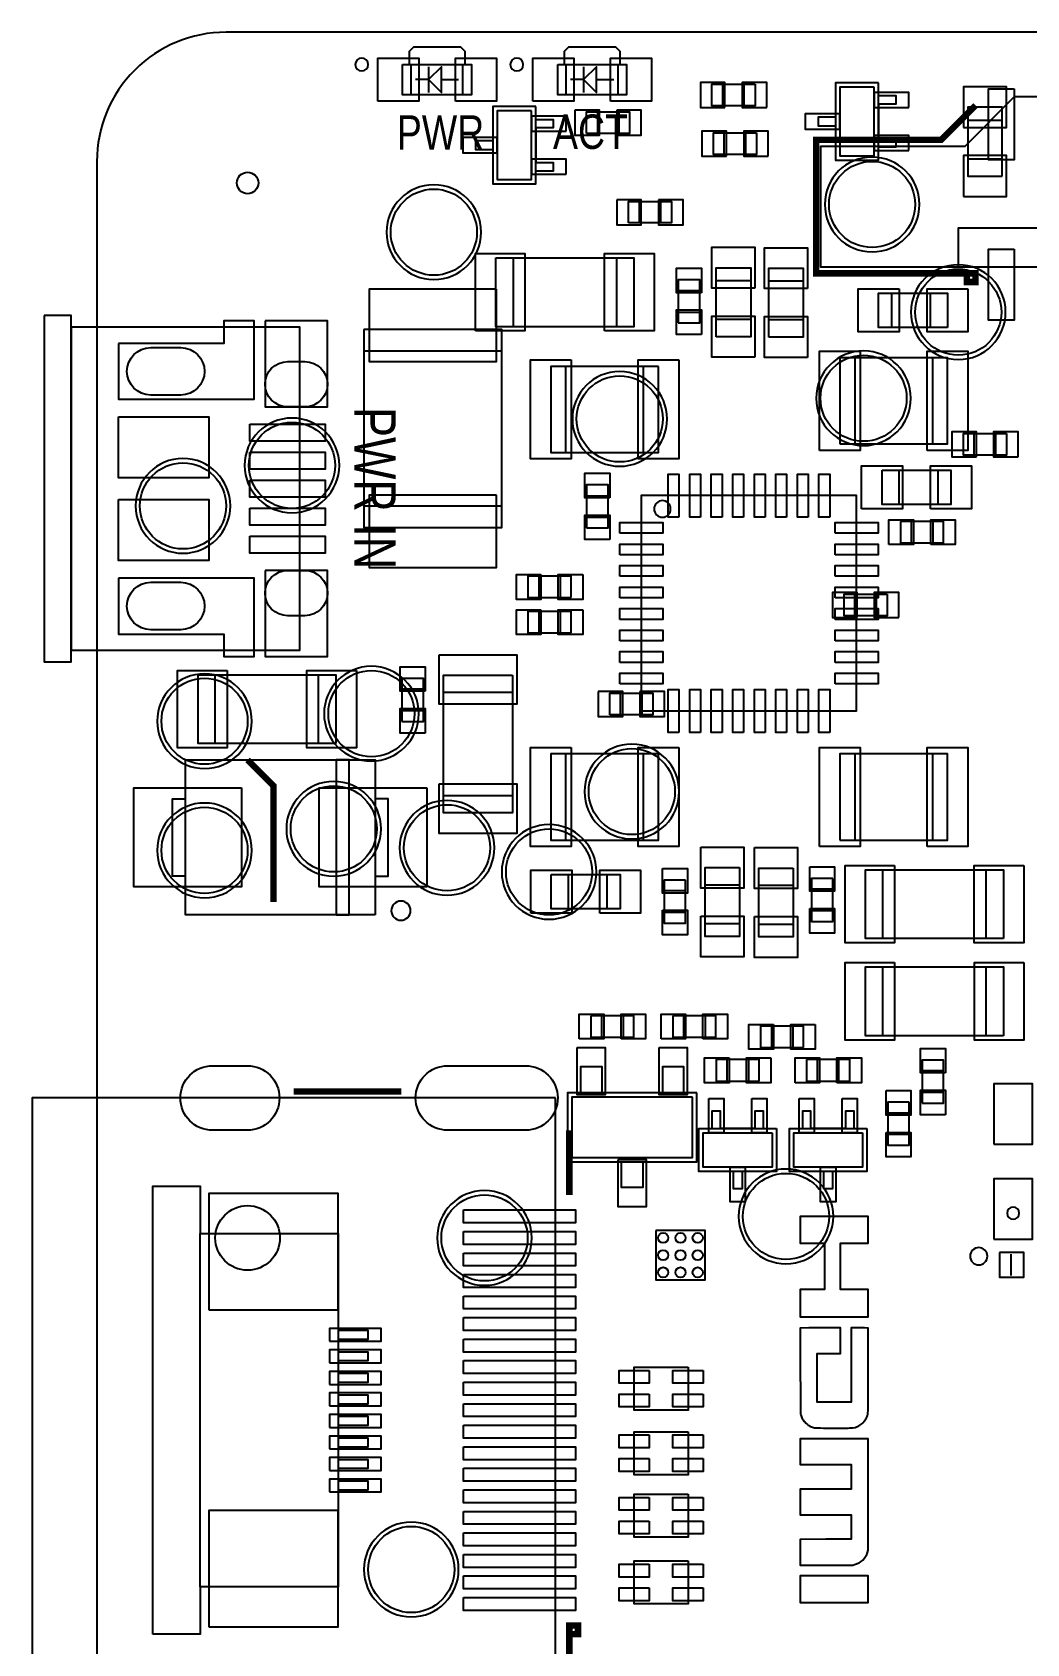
# Model space of a CAD drawing. Extents: x 2 to 217, y -24 to 87.
# Drawn here: x 81.74 to 104.83, y 47.58 to 85 of the extents above; entities that cross this region are included whole.
import ezdxf
from ezdxf.enums import TextEntityAlignment as Align

# ---------------------------------------------------------------- set-up
doc = ezdxf.new("R2010")
doc.units = 0
for name, color, linetype in [('BOARD_OUTLINE', 85, 'CONTINUOUS'), ('PARTS_BOTTOM', 12, 'CONTINUOUS'), ('PARTS_TOP', 30, 'CONTINUOUS'), ('PINS_BOTTOM', 5, 'CONTINUOUS'), ('PINS_TOP', 1, 'CONTINUOUS'), ('SILK_BOTTOM', 85, 'CONTINUOUS'), ('SILK_TOP', 2, 'CONTINUOUS')]:
    doc.layers.add(name, color=color, linetype=linetype)

msp = doc.modelspace()

# ---------------------------------------------------------------- linework, layer by layer
at = {"layer": 'BOARD_OUTLINE'}
msp.add_lwpolyline([(83.242642, 82), (83.242642, 3, 0.414214), (86.242642, 0), (136.242642, 0, 0.414214), (139.242642, 3), (139.242642, 82, 0.414214), (136.242642, 85), (86.242642, 85, 0.414214)], format="xyb", close=True, dxfattribs=at)
at = {"layer": 'PARTS_BOTTOM'}
for points in [[(98.524642, 83.793), (98.524642, 83.293), (97.524642, 83.293), (97.524642, 83.793), (98.524642, 83.793)], [(97.774642, 83.293), (97.774642, 83.793)], [(98.274642, 83.293), (98.274642, 83.793)], [(101.391642, 83.827), (100.391642, 83.827), (100.391642, 82.027), (101.391642, 82.027), (101.391642, 83.827)], [(101.291642, 83.727), (100.491642, 83.727), (100.491642, 82.127), (101.291642, 82.127), (101.291642, 83.727)], [(101.391642, 83.527), (101.791642, 83.527), (101.791642, 83.327), (101.391642, 83.327), (101.391642, 82.527), (101.791642, 82.527), (101.791642, 82.327), (101.391642, 82.327)], [(93.437642, 83.277), (92.437642, 83.277), (92.437642, 81.477), (93.437642, 81.477), (93.437642, 83.277)], [(93.337642, 83.177), (92.537642, 83.177), (92.537642, 81.577), (93.337642, 81.577), (93.337642, 83.177)], [(94.612642, 82.65), (94.612642, 83.15), (95.612642, 83.15), (95.612642, 82.65), (94.612642, 82.65)], [(94.862642, 83.15), (94.862642, 82.65)], [(95.362642, 83.15), (95.362642, 82.65)], [(104.262642, 81.66), (104.262642, 83.26), (103.462642, 83.26), (103.462642, 81.66), (104.262642, 81.66)], [(93.437642, 82.977), (93.837642, 82.977), (93.837642, 82.777), (93.437642, 82.777), (93.437642, 81.977), (93.837642, 81.977), (93.837642, 81.777), (93.437642, 81.777)], [(100.391642, 83.027), (99.991642, 83.027), (99.991642, 82.827), (100.391642, 82.827)], [(103.462642, 82.96), (104.262642, 82.96)], [(92.437642, 82.477), (92.037642, 82.477), (92.037642, 82.277), (92.437642, 82.277)], [(98.560642, 82.664), (98.560642, 82.164), (97.560642, 82.164), (97.560642, 82.664), (98.560642, 82.664)], [(97.810642, 82.164), (97.810642, 82.664)], [(98.310642, 82.164), (98.310642, 82.664)], [(103.462642, 82.06), (104.262642, 82.06)], [(95.582642, 80.57), (95.582642, 81.07), (96.582642, 81.07), (96.582642, 80.57), (95.582642, 80.57)], [(95.832642, 81.07), (95.832642, 80.57)], [(96.332642, 81.07), (96.332642, 80.57)], [(89.442642, 78.1), (89.442642, 73.5), (92.642642, 73.5), (92.642642, 78.1), (89.442642, 78.1)], [(89.442642, 77.6), (92.642642, 77.6)], [(104.362642, 75.68), (104.362642, 75.18), (103.362642, 75.18), (103.362642, 75.68), (104.362642, 75.68)], [(103.612642, 75.18), (103.612642, 75.68)], [(104.112642, 75.18), (104.112642, 75.68)], [(89.442642, 74), (92.642642, 74)], [(101.592642, 71.95), (101.592642, 71.45), (100.592642, 71.45), (100.592642, 71.95), (101.592642, 71.95)], [(100.842642, 71.45), (100.842642, 71.95)], [(101.342642, 71.45), (101.342642, 71.95)], [(95.152642, 69.15), (95.152642, 69.65), (96.152642, 69.65), (96.152642, 69.15), (95.152642, 69.15)], [(95.402642, 69.15), (95.402642, 69.65)], [(95.902642, 69.15), (95.902642, 69.65)], [(84.542642, 47.8), (84.542642, 58.2), (85.642642, 58.2), (85.642642, 57.1), (88.842642, 57.1), (88.842642, 48.9), (85.642642, 48.9), (85.642642, 47.8), (84.542642, 47.8)], [(85.642642, 48.9), (85.642642, 57.1)], [(104.467642, 56.125), (104.467642, 56.625)], [(88.842642, 54.65), (89.542642, 54.65), (89.542642, 54.85), (88.842642, 54.85)], [(88.842642, 54.15), (89.542642, 54.15), (89.542642, 54.35), (88.842642, 54.35)], [(88.842642, 53.65), (89.542642, 53.65), (89.542642, 53.85), (88.842642, 53.85)], [(88.842642, 53.15), (89.542642, 53.15), (89.542642, 53.35), (88.842642, 53.35)], [(88.842642, 52.65), (89.542642, 52.65), (89.542642, 52.85), (88.842642, 52.85)], [(88.842642, 52.15), (89.542642, 52.15), (89.542642, 52.35), (88.842642, 52.35)], [(88.842642, 51.65), (89.542642, 51.65), (89.542642, 51.85), (88.842642, 51.85)], [(88.842642, 51.15), (89.542642, 51.15), (89.542642, 51.35), (88.842642, 51.35)]]:
    msp.add_lwpolyline(points, dxfattribs=at)
for points in [[(101.242642, 79.9, 1), (101.242642, 82.1, 1), (101.242642, 79.9)], [(91.066642, 79.257, 1), (91.066642, 81.457, 1), (91.066642, 79.257)], [(103.242642, 77.4, 1), (103.242642, 79.6, 1), (103.242642, 77.4)], [(101.042642, 75.4, 1), (101.042642, 77.6, 1), (101.042642, 75.4)], [(95.382642, 74.92, 1), (95.382642, 77.12, 1), (95.382642, 74.92)], [(87.772642, 73.84, 1), (87.772642, 76.04, 1), (87.772642, 73.84)], [(85.242642, 72.9, 1), (85.242642, 75.1, 1), (85.242642, 72.9)], [(85.742642, 67.9, 1), (85.742642, 70.1, 1), (85.742642, 67.9)], [(89.617642, 68.075, 1), (89.617642, 70.275, 1), (89.617642, 68.075)], [(95.663642, 66.266, 1), (95.663642, 68.466, 1), (95.663642, 66.266)], [(88.742642, 65.4, 1), (88.742642, 67.6, 1), (88.742642, 65.4)], [(85.742642, 64.9, 1), (85.742642, 67.1, 1), (85.742642, 64.9)], [(91.372642, 64.96, 1), (91.372642, 67.16, 1), (91.372642, 64.96)], [(93.742642, 64.4, 1), (93.742642, 66.6, 1), (93.742642, 64.4)], [(99.242642, 56.4, 1), (99.242642, 58.6, 1), (99.242642, 56.4)], [(92.242642, 55.9, 1), (92.242642, 58.1, 1), (92.242642, 55.9)], [(90.542642, 48.2, 1), (90.542642, 50.4, 1), (90.542642, 48.2)]]:
    msp.add_lwpolyline(points, format="xyb", dxfattribs=at)
msp.add_lwpolyline([(104.517642, 57.4336, 1), (104.517642, 57.7164, 1)], format="xyb", close=True, dxfattribs=at)
at = {"layer": 'PARTS_TOP'}
for points in [[(91.792642, 84.25), (91.792642, 84.55), (91.692642, 84.65), (90.592642, 84.65), (90.492642, 84.55), (90.492642, 84.25)], [(95.392642, 84.25), (95.392642, 84.55), (95.292642, 84.65), (94.192642, 84.65), (94.092642, 84.55), (94.092642, 84.25)], [(90.342642, 84.25), (91.942642, 84.25), (91.942642, 83.55), (90.342642, 83.55), (90.342642, 84.25)], [(90.542642, 83.55), (90.542642, 84.25)], [(91.742642, 83.55), (91.742642, 84.25)], [(93.942642, 84.25), (95.542642, 84.25), (95.542642, 83.55), (93.942642, 83.55), (93.942642, 84.25)], [(94.142642, 83.55), (94.142642, 84.25)], [(95.342642, 83.55), (95.342642, 84.25)], [(90.942642, 83.9), (91.242642, 83.6), (91.242642, 84.2), (90.942642, 83.9), (90.642642, 83.9)], [(90.942642, 84.2), (90.942642, 83.6)], [(91.242642, 83.9), (91.642642, 83.9)], [(94.542642, 83.9), (94.842642, 83.6), (94.842642, 84.2), (94.542642, 83.9), (94.242642, 83.9)], [(94.542642, 84.2), (94.542642, 83.6)], [(94.842642, 83.9), (95.242642, 83.9)], [(122.442642, 79.55), (122.442642, 82.4), (119.042642, 82.4), (117.942642, 83.5), (104.542642, 83.5), (103.392642, 82.35), (100.042642, 82.35), (100.042642, 79.55), (122.442642, 79.55)], [(119.242642, 79.55), (119.242642, 80.45), (103.242642, 80.45), (103.242642, 79.55)], [(92.506642, 79.762), (95.706642, 79.762), (95.706642, 78.162), (92.506642, 78.162), (92.506642, 79.762)], [(92.906642, 79.762), (92.906642, 78.162)], [(95.306642, 79.762), (95.306642, 78.162)], [(97.622642, 77.93), (97.622642, 79.53), (98.422642, 79.53), (98.422642, 77.93), (97.622642, 77.93)], [(98.842642, 77.92), (98.842642, 79.52), (99.642642, 79.52), (99.642642, 77.92), (98.842642, 77.92)], [(96.742642, 78.25), (97.242642, 78.25), (97.242642, 79.25), (96.742642, 79.25), (96.742642, 78.25)], [(96.742642, 79), (97.242642, 79)], [(98.422642, 79.23), (97.622642, 79.23)], [(99.642642, 79.22), (98.842642, 79.22)], [(102.992642, 78.14), (101.392642, 78.14), (101.392642, 78.94), (102.992642, 78.94), (102.992642, 78.14)], [(101.692642, 78.94), (101.692642, 78.14)], [(102.592642, 78.94), (102.592642, 78.14)], [(82.022642, 78.42), (82.022642, 70.38), (82.642642, 70.38), (82.642642, 78.42), (82.022642, 78.42)], [(96.742642, 78.5), (97.242642, 78.5)], [(98.422642, 78.33), (97.622642, 78.33)], [(99.642642, 78.32), (98.842642, 78.32)], [(82.642642, 78.15), (82.642642, 70.65), (87.952642, 70.65), (87.952642, 78.15), (82.642642, 78.15)], [(96.282642, 77.24), (93.782642, 77.24), (93.782642, 75.24), (96.282642, 75.24), (96.282642, 77.24)], [(94.132642, 75.24), (94.132642, 77.24)], [(95.932642, 75.24), (95.932642, 77.24)], [(100.492642, 75.44), (102.992642, 75.44), (102.992642, 77.44), (100.492642, 77.44), (100.492642, 75.44)], [(100.842642, 77.44), (100.842642, 75.44)], [(102.642642, 77.44), (102.642642, 75.44)], [(94.611642, 73.487), (95.111642, 73.487), (95.111642, 74.487), (94.611642, 74.487), (94.611642, 73.487)], [(101.472642, 74.83), (103.072642, 74.83), (103.072642, 74.03), (101.472642, 74.03), (101.472642, 74.83)], [(101.872642, 74.03), (101.872642, 74.83)], [(102.772642, 74.03), (102.772642, 74.83)], [(94.611642, 74.237), (95.111642, 74.237)], [(95.882642, 69.24), (100.882642, 69.24), (100.882642, 74.24), (95.882642, 74.24), (95.882642, 69.24)], [(94.611642, 73.737), (95.111642, 73.737)], [(101.902642, 73.64), (101.902642, 73.14), (102.902642, 73.14), (102.902642, 73.64), (101.902642, 73.64)], [(102.152642, 73.64), (102.152642, 73.14)], [(102.652642, 73.64), (102.652642, 73.14)], [(94.252642, 71.87), (94.252642, 72.37), (93.252642, 72.37), (93.252642, 71.87), (94.252642, 71.87)], [(93.502642, 72.37), (93.502642, 71.87)], [(94.002642, 72.37), (94.002642, 71.87)], [(94.252642, 71.05), (94.252642, 71.55), (93.252642, 71.55), (93.252642, 71.05), (94.252642, 71.05)], [(93.502642, 71.55), (93.502642, 71.05)], [(94.002642, 71.55), (94.002642, 71.05)], [(88.792642, 68.48), (85.592642, 68.48), (85.592642, 70.08), (88.792642, 70.08), (88.792642, 68.48)], [(85.992642, 68.48), (85.992642, 70.08)], [(88.392642, 68.48), (88.392642, 70.08)], [(90.323642, 68.994), (90.823642, 68.994), (90.823642, 69.994), (90.323642, 69.994), (90.323642, 68.994)], [(92.892942, 70.0702), (92.893042, 66.8701), (91.293042, 66.8701), (91.293042, 70.0702), (92.892942, 70.0702)], [(90.823642, 69.744), (90.323642, 69.744)], [(92.893042, 69.6701), (91.293042, 69.6702)], [(90.823642, 69.244), (90.323642, 69.244)], [(96.282642, 68.24), (93.782642, 68.24), (93.782642, 66.24), (96.282642, 66.24), (96.282642, 68.24)], [(94.132642, 66.24), (94.132642, 68.24)], [(95.932642, 66.24), (95.932642, 68.24)], [(100.492642, 66.24), (102.992642, 66.24), (102.992642, 68.24), (100.492642, 68.24), (100.492642, 66.24)], [(100.842642, 68.24), (100.842642, 66.24)], [(102.642642, 68.24), (102.642642, 66.24)], [(89.702642, 64.5), (85.302642, 64.5), (85.302642, 68.1), (89.702642, 68.1), (89.702642, 64.5)], [(85.302642, 65.4), (85.002642, 65.4), (85.002642, 67.2), (85.302642, 67.2)], [(89.702642, 65.4), (90.002642, 65.4), (90.002642, 67.2), (89.702642, 67.2)], [(92.893042, 67.2702), (91.293042, 67.2702)], [(98.162642, 65.6), (98.162642, 64), (97.362642, 64), (97.362642, 65.6), (98.162642, 65.6)], [(99.412642, 65.59), (99.412642, 63.99), (98.612642, 63.99), (98.612642, 65.59), (99.412642, 65.59)], [(104.289642, 63.95), (101.089642, 63.95), (101.089642, 65.55), (104.289642, 65.55), (104.289642, 63.95)], [(101.489642, 63.95), (101.489642, 65.55)], [(103.889642, 63.95), (103.889642, 65.55)], [(93.792642, 65.44), (95.392642, 65.44), (95.392642, 64.64), (93.792642, 64.64), (93.792642, 65.44)], [(94.192642, 64.64), (94.192642, 65.44)], [(95.092642, 64.64), (95.092642, 65.44)], [(96.912642, 65.31), (96.412642, 65.31), (96.412642, 64.31), (96.912642, 64.31), (96.912642, 65.31)], [(97.362642, 65.2), (98.162642, 65.2)], [(98.612642, 65.19), (99.412642, 65.19)], [(100.332642, 65.35), (99.832642, 65.35), (99.832642, 64.35), (100.332642, 64.35), (100.332642, 65.35)], [(96.912642, 65.06), (96.412642, 65.06)], [(100.332642, 65.1), (99.832642, 65.1)], [(96.912642, 64.56), (96.412642, 64.56)], [(100.332642, 64.6), (99.832642, 64.6)], [(97.362642, 64.3), (98.162642, 64.3)], [(98.612642, 64.29), (99.412642, 64.29)], [(104.290642, 61.696), (101.090642, 61.696), (101.090642, 63.296), (104.290642, 63.296), (104.290642, 61.696)], [(101.490642, 61.696), (101.490642, 63.296)], [(103.890642, 61.696), (103.890642, 63.296)], [(94.712642, 62.16), (94.712642, 61.66), (95.712642, 61.66), (95.712642, 62.16), (94.712642, 62.16)], [(94.962642, 62.16), (94.962642, 61.66)], [(95.462642, 62.16), (95.462642, 61.66)], [(96.612642, 62.16), (96.612642, 61.66), (97.612642, 61.66), (97.612642, 62.16), (96.612642, 62.16)], [(96.862642, 62.16), (96.862642, 61.66)], [(97.362642, 62.16), (97.362642, 61.66)], [(99.652642, 61.42), (99.652642, 61.92), (98.652642, 61.92), (98.652642, 61.42), (99.652642, 61.42)], [(98.902642, 61.92), (98.902642, 61.42)], [(99.402642, 61.92), (99.402642, 61.42)], [(98.622642, 60.64), (98.622642, 61.14), (97.622642, 61.14), (97.622642, 60.64), (98.622642, 60.64)], [(97.872642, 61.14), (97.872642, 60.64)], [(98.372642, 61.14), (98.372642, 60.64)], [(99.722642, 61.14), (99.722642, 60.64), (100.722642, 60.64), (100.722642, 61.14), (99.722642, 61.14)], [(99.972642, 60.64), (99.972642, 61.14)], [(100.472642, 60.64), (100.472642, 61.14)], [(102.402642, 60.131), (102.902642, 60.131), (102.902642, 61.131), (102.402642, 61.131), (102.402642, 60.131)], [(94.972642, 60.37), (94.972642, 60.97), (94.472642, 60.97), (94.472642, 60.37)], [(96.872642, 60.37), (96.872642, 60.97), (96.372642, 60.97), (96.372642, 60.37)], [(102.902642, 60.881), (102.402642, 60.881)], [(97.172642, 60.37), (94.172642, 60.37), (94.172642, 58.77), (97.172642, 58.77), (97.172642, 60.37)], [(97.072642, 60.27), (94.272642, 60.27), (94.272642, 58.87), (97.072642, 58.87), (97.072642, 60.27)], [(102.902642, 60.381), (102.402642, 60.381)], [(93.892642, 60.25), (81.742642, 60.25), (81.742642, 45.75), (93.892642, 45.75), (93.892642, 60.25)], [(98.722642, 59.54), (98.722642, 59.94), (98.522642, 59.94), (98.522642, 59.54), (97.722642, 59.54), (97.722642, 59.94), (97.522642, 59.94), (97.522642, 59.54)], [(100.822642, 59.54), (100.822642, 59.94), (100.622642, 59.94), (100.622642, 59.54), (99.822642, 59.54), (99.822642, 59.94), (99.622642, 59.94), (99.622642, 59.54)], [(102.104642, 60.151), (101.604642, 60.151), (101.604642, 59.151), (102.104642, 59.151), (102.104642, 60.151)], [(102.104642, 59.901), (101.604642, 59.901)], [(99.022642, 59.54), (99.022642, 58.54), (97.222642, 58.54), (97.222642, 59.54), (99.022642, 59.54)], [(101.122642, 59.54), (101.122642, 58.54), (99.322642, 58.54), (99.322642, 59.54), (101.122642, 59.54)], [(98.922642, 59.44), (98.922642, 58.64), (97.322642, 58.64), (97.322642, 59.44), (98.922642, 59.44)], [(101.022642, 59.44), (101.022642, 58.64), (99.422642, 58.64), (99.422642, 59.44), (101.022642, 59.44)], [(102.104642, 59.401), (101.604642, 59.401)], [(95.922642, 58.77), (95.922642, 58.17), (95.422642, 58.17), (95.422642, 58.77)], [(98.222642, 58.54), (98.222642, 58.14), (98.022642, 58.14), (98.022642, 58.54)], [(100.322642, 58.54), (100.322642, 58.14), (100.122642, 58.14), (100.122642, 58.54)], [(96.217642, 57.175), (96.217642, 56.025), (97.367642, 56.025), (97.367642, 57.175), (96.217642, 57.175)], [(96.967642, 54), (96.967642, 53), (95.717642, 53), (95.717642, 54), (96.967642, 54)], [(96.967642, 52.5), (96.967642, 51.5), (95.717642, 51.5), (95.717642, 52.5), (96.967642, 52.5)], [(96.967642, 51.05), (96.967642, 50.05), (95.717642, 50.05), (95.717642, 51.05), (96.967642, 51.05)], [(96.967642, 49.5), (96.967642, 48.5), (95.717642, 48.5), (95.717642, 49.5), (96.967642, 49.5)]]:
    msp.add_lwpolyline(points, dxfattribs=at)
msp.add_lwpolyline([(96.372642, 73.7376, 1), (96.372642, 74.1224, 1)], format="xyb", close=True, dxfattribs=at)
msp.add_lwpolyline([(89.102642, 64.5), (89.102642, 68.1), (88.802642, 68.1), (88.802642, 64.5)], close=True, dxfattribs=at)
at = {"layer": 'PINS_BOTTOM'}
for points in [[(97.824642, 83.253), (97.824642, 83.833), (97.254642, 83.833), (97.254642, 83.253)], [(98.794642, 83.253), (98.794642, 83.833), (98.224642, 83.833), (98.224642, 83.253)], [(102.091642, 83.252), (102.091642, 83.602), (101.291642, 83.602), (101.291642, 83.252)], [(103.362642, 82.785), (104.362642, 82.785), (104.362642, 83.735), (103.362642, 83.735)], [(94.342642, 83.19), (94.342642, 82.61), (94.912642, 82.61), (94.912642, 83.19)], [(95.312642, 83.19), (95.312642, 82.61), (95.882642, 82.61), (95.882642, 83.19)], [(100.491642, 82.752), (100.491642, 83.102), (99.691642, 83.102), (99.691642, 82.752)], [(94.137642, 82.702), (94.137642, 83.052), (93.337642, 83.052), (93.337642, 82.702)], [(92.537642, 82.202), (92.537642, 82.552), (91.737642, 82.552), (91.737642, 82.202)], [(97.860642, 82.124), (97.860642, 82.704), (97.290642, 82.704), (97.290642, 82.124)], [(98.830642, 82.124), (98.830642, 82.704), (98.260642, 82.704), (98.260642, 82.124)], [(102.091642, 82.252), (102.091642, 82.602), (101.291642, 82.602), (101.291642, 82.252)], [(94.137642, 81.702), (94.137642, 82.052), (93.337642, 82.052), (93.337642, 81.702)], [(103.362642, 81.185), (104.362642, 81.185), (104.362642, 82.135), (103.362642, 82.135)], [(95.312642, 81.11), (95.312642, 80.53), (95.882642, 80.53), (95.882642, 81.11)], [(96.282642, 81.11), (96.282642, 80.53), (96.852642, 80.53), (96.852642, 81.11)], [(92.517642, 79.03), (89.567642, 79.03), (89.567642, 77.35), (92.517642, 77.35)], [(103.662642, 75.14), (103.662642, 75.72), (103.092642, 75.72), (103.092642, 75.14)], [(104.632642, 75.14), (104.632642, 75.72), (104.062642, 75.72), (104.062642, 75.14)], [(92.517642, 74.25), (89.567642, 74.25), (89.567642, 72.57), (92.517642, 72.57)], [(100.892642, 71.41), (100.892642, 71.99), (100.322642, 71.99), (100.322642, 71.41)], [(101.862642, 71.41), (101.862642, 71.99), (101.292642, 71.99), (101.292642, 71.41)], [(94.882642, 69.69), (94.882642, 69.11), (95.452642, 69.11), (95.452642, 69.69)], [(95.852642, 69.69), (95.852642, 69.11), (96.422642, 69.11), (96.422642, 69.69)], [(104.067642, 59.175), (104.967642, 59.175), (104.967642, 60.575), (104.067642, 60.575)], [(85.842642, 55.33), (88.842642, 55.33), (88.842642, 58.03), (85.842642, 58.03)], [(104.067642, 56.975), (104.967642, 56.975), (104.967642, 58.375), (104.067642, 58.375)], [(104.197642, 56.665), (104.197642, 56.085), (104.767642, 56.085), (104.767642, 56.665)], [(88.642642, 54.6), (89.842642, 54.6), (89.842642, 54.9), (88.642642, 54.9)], [(88.642642, 54.1), (89.842642, 54.1), (89.842642, 54.4), (88.642642, 54.4)], [(88.642642, 53.6), (89.842642, 53.6), (89.842642, 53.9), (88.642642, 53.9)], [(88.642642, 53.1), (89.842642, 53.1), (89.842642, 53.4), (88.642642, 53.4)], [(88.642642, 52.6), (89.842642, 52.6), (89.842642, 52.9), (88.642642, 52.9)], [(88.642642, 52.1), (89.842642, 52.1), (89.842642, 52.4), (88.642642, 52.4)], [(88.642642, 51.6), (89.842642, 51.6), (89.842642, 51.9), (88.642642, 51.9)], [(88.642642, 51.1), (89.842642, 51.1), (89.842642, 51.4), (88.642642, 51.4)], [(85.842642, 47.97), (88.842642, 47.97), (88.842642, 50.67), (85.842642, 50.67)]]:
    msp.add_lwpolyline(points, close=True, dxfattribs=at)
for points in [[(85.192642, 76.575), (84.492642, 76.575, -1), (84.492642, 77.675), (85.192642, 77.675, -1)], [(88.072642, 76.3), (87.672642, 76.3, -1), (87.672642, 77.35), (88.072642, 77.35, -1)], [(88.072642, 71.45), (87.672642, 71.45, -1), (87.672642, 72.5), (88.072642, 72.5, -1)], [(85.192642, 71.125), (84.492642, 71.125, -1), (84.492642, 72.225), (85.192642, 72.225, -1)], [(86.732642, 59.5), (85.932642, 59.5, -1), (85.932642, 61), (86.732642, 61, -1)], [(93.192642, 59.5), (91.392642, 59.5, -1), (91.392642, 61), (93.192642, 61, -1)]]:
    msp.add_lwpolyline(points, format="xyb", close=True, dxfattribs=at)
for centre, radius in [((101.242642, 81), 1), ((86.742642, 81.5), 0.25), ((91.066642, 80.357), 1), ((103.242642, 78.5), 1), ((101.042642, 76.5), 1), ((95.382642, 76.02), 1), ((87.772642, 74.94), 1), ((85.242642, 74), 1), ((85.742642, 69), 1), ((89.617642, 69.175), 1), ((95.663642, 67.366), 1), ((88.742642, 66.5), 1), ((85.742642, 66), 1), ((91.372642, 66.06), 1), ((93.742642, 65.5), 1), ((99.242642, 57.5), 1), ((92.242642, 57), 1), ((90.542642, 49.3), 1)]:
    msp.add_circle(centre, radius, dxfattribs=at)
at = {"layer": 'PINS_TOP'}
for points in [[(89.767642, 83.4), (89.767642, 84.4), (90.717642, 84.4), (90.717642, 83.4)], [(91.567642, 83.4), (91.567642, 84.4), (92.517642, 84.4), (92.517642, 83.4)], [(93.367642, 83.4), (93.367642, 84.4), (94.317642, 84.4), (94.317642, 83.4)], [(95.167642, 83.4), (95.167642, 84.4), (96.117642, 84.4), (96.117642, 83.4)], [(104.542642, 83.685), (104.542642, 82.035), (103.942642, 82.035), (103.942642, 83.685)], [(92.031642, 78.062), (92.031642, 79.862), (93.181642, 79.862), (93.181642, 78.062)], [(95.031642, 78.062), (95.031642, 79.862), (96.181642, 79.862), (96.181642, 78.062)], [(98.522642, 79.055), (97.522642, 79.055), (97.522642, 80.005), (98.522642, 80.005)], [(99.742642, 79.045), (98.742642, 79.045), (98.742642, 79.995), (99.742642, 79.995)], [(104.542642, 79.965), (104.542642, 78.315), (103.942642, 78.315), (103.942642, 79.965)], [(97.282642, 78.95), (96.702642, 78.95), (96.702642, 79.52), (97.282642, 79.52)], [(101.867642, 79.04), (101.867642, 78.04), (100.917642, 78.04), (100.917642, 79.04)], [(103.467642, 79.04), (103.467642, 78.04), (102.517642, 78.04), (102.517642, 79.04)], [(83.742642, 77.775), (83.742642, 76.475), (86.892642, 76.475), (86.892642, 78.3), (86.192642, 78.3), (86.192642, 77.775)], [(87.147642, 78.3), (87.147642, 76.3), (88.597642, 76.3), (88.597642, 78.3)], [(97.282642, 77.98), (96.702642, 77.98), (96.702642, 78.55), (97.282642, 78.55)], [(98.522642, 77.455), (97.522642, 77.455), (97.522642, 78.405), (98.522642, 78.405)], [(99.742642, 77.445), (98.742642, 77.445), (98.742642, 78.395), (99.742642, 78.395)], [(100.017642, 75.29), (100.017642, 77.59), (100.967642, 77.59), (100.967642, 75.29)], [(102.517642, 75.29), (102.517642, 77.59), (103.467642, 77.59), (103.467642, 75.29)], [(94.257642, 77.39), (94.257642, 75.09), (93.307642, 75.09), (93.307642, 77.39)], [(96.757642, 77.39), (96.757642, 75.09), (95.807642, 75.09), (95.807642, 77.39)], [(83.742642, 76.07), (85.842642, 76.07), (85.842642, 74.65), (83.742642, 74.65)], [(86.792642, 75.9), (88.542642, 75.9), (88.542642, 75.5), (86.792642, 75.5)], [(86.792642, 75.25), (88.542642, 75.25), (88.542642, 74.85), (86.792642, 74.85)], [(100.997642, 73.93), (100.997642, 74.93), (101.947642, 74.93), (101.947642, 73.93)], [(102.597642, 73.93), (102.597642, 74.93), (103.547642, 74.93), (103.547642, 73.93)], [(86.792642, 74.6), (88.542642, 74.6), (88.542642, 74.2), (86.792642, 74.2)], [(95.151642, 74.187), (94.571642, 74.187), (94.571642, 74.757), (95.151642, 74.757)], [(96.757642, 73.74), (96.507642, 73.74), (96.507642, 74.74), (96.757642, 74.74)], [(97.257642, 73.74), (97.007642, 73.74), (97.007642, 74.74), (97.257642, 74.74)], [(97.757642, 73.74), (97.507642, 73.74), (97.507642, 74.74), (97.757642, 74.74)], [(98.257642, 73.74), (98.007642, 73.74), (98.007642, 74.74), (98.257642, 74.74)], [(98.757642, 73.74), (98.507642, 73.74), (98.507642, 74.74), (98.757642, 74.74)], [(99.257642, 73.74), (99.007642, 73.74), (99.007642, 74.74), (99.257642, 74.74)], [(99.757642, 73.74), (99.507642, 73.74), (99.507642, 74.74), (99.757642, 74.74)], [(100.257642, 73.74), (100.007642, 73.74), (100.007642, 74.74), (100.257642, 74.74)], [(83.742642, 74.15), (85.842642, 74.15), (85.842642, 72.73), (83.742642, 72.73)], [(86.792642, 73.95), (88.542642, 73.95), (88.542642, 73.55), (86.792642, 73.55)], [(95.151642, 73.217), (94.571642, 73.217), (94.571642, 73.787), (95.151642, 73.787)], [(95.382642, 73.365), (95.382642, 73.615), (96.382642, 73.615), (96.382642, 73.365)], [(100.382642, 73.365), (100.382642, 73.615), (101.382642, 73.615), (101.382642, 73.365)], [(101.632642, 73.1), (101.632642, 73.68), (102.202642, 73.68), (102.202642, 73.1)], [(102.602642, 73.1), (102.602642, 73.68), (103.172642, 73.68), (103.172642, 73.1)], [(86.792642, 73.3), (88.542642, 73.3), (88.542642, 72.9), (86.792642, 72.9)], [(95.382642, 72.865), (95.382642, 73.115), (96.382642, 73.115), (96.382642, 72.865)], [(100.382642, 72.865), (100.382642, 73.115), (101.382642, 73.115), (101.382642, 72.865)], [(95.382642, 72.365), (95.382642, 72.615), (96.382642, 72.615), (96.382642, 72.365)], [(100.382642, 72.365), (100.382642, 72.615), (101.382642, 72.615), (101.382642, 72.365)], [(83.742642, 72.325), (83.742642, 71.025), (86.192642, 71.025), (86.192642, 70.5), (86.892642, 70.5), (86.892642, 72.325)], [(87.147642, 72.5), (87.147642, 70.5), (88.597642, 70.5), (88.597642, 72.5)], [(93.552642, 72.41), (93.552642, 71.83), (92.982642, 71.83), (92.982642, 72.41)], [(94.522642, 72.41), (94.522642, 71.83), (93.952642, 71.83), (93.952642, 72.41)], [(95.382642, 71.865), (95.382642, 72.115), (96.382642, 72.115), (96.382642, 71.865)], [(100.382642, 71.865), (100.382642, 72.115), (101.382642, 72.115), (101.382642, 71.865)], [(93.552642, 71.59), (93.552642, 71.01), (92.982642, 71.01), (92.982642, 71.59)], [(94.522642, 71.59), (94.522642, 71.01), (93.952642, 71.01), (93.952642, 71.59)], [(95.382642, 71.365), (95.382642, 71.615), (96.382642, 71.615), (96.382642, 71.365)], [(100.382642, 71.365), (100.382642, 71.615), (101.382642, 71.615), (101.382642, 71.365)], [(95.382642, 70.865), (95.382642, 71.115), (96.382642, 71.115), (96.382642, 70.865)], [(100.382642, 70.865), (100.382642, 71.115), (101.382642, 71.115), (101.382642, 70.865)], [(91.193042, 70.5451), (92.993042, 70.5451), (92.993042, 69.3951), (91.193042, 69.3951)], [(95.382642, 70.365), (95.382642, 70.615), (96.382642, 70.615), (96.382642, 70.365)], [(100.382642, 70.365), (100.382642, 70.615), (101.382642, 70.615), (101.382642, 70.365)], [(86.267642, 70.18), (86.267642, 68.38), (85.117642, 68.38), (85.117642, 70.18)], [(89.267642, 70.18), (89.267642, 68.38), (88.117642, 68.38), (88.117642, 70.18)], [(90.863642, 69.694), (90.283642, 69.694), (90.283642, 70.264), (90.863642, 70.264)], [(95.382642, 69.865), (95.382642, 70.115), (96.382642, 70.115), (96.382642, 69.865)], [(100.382642, 69.865), (100.382642, 70.115), (101.382642, 70.115), (101.382642, 69.865)], [(96.757642, 68.74), (96.507642, 68.74), (96.507642, 69.74), (96.757642, 69.74)], [(97.257642, 68.74), (97.007642, 68.74), (97.007642, 69.74), (97.257642, 69.74)], [(97.757642, 68.74), (97.507642, 68.74), (97.507642, 69.74), (97.757642, 69.74)], [(98.257642, 68.74), (98.007642, 68.74), (98.007642, 69.74), (98.257642, 69.74)], [(98.757642, 68.74), (98.507642, 68.74), (98.507642, 69.74), (98.757642, 69.74)], [(99.257642, 68.74), (99.007642, 68.74), (99.007642, 69.74), (99.257642, 69.74)], [(99.757642, 68.74), (99.507642, 68.74), (99.507642, 69.74), (99.757642, 69.74)], [(100.257642, 68.74), (100.007642, 68.74), (100.007642, 69.74), (100.257642, 69.74)], [(90.863642, 68.724), (90.283642, 68.724), (90.283642, 69.294), (90.863642, 69.294)], [(94.257642, 68.39), (94.257642, 66.09), (93.307642, 66.09), (93.307642, 68.39)], [(96.757642, 68.39), (96.757642, 66.09), (95.807642, 66.09), (95.807642, 68.39)], [(100.017642, 66.09), (100.017642, 68.39), (100.967642, 68.39), (100.967642, 66.09)], [(102.517642, 66.09), (102.517642, 68.39), (103.467642, 68.39), (103.467642, 66.09)], [(86.602642, 67.45), (86.602642, 65.15), (84.102642, 65.15), (84.102642, 67.45)], [(90.902642, 67.45), (90.902642, 65.15), (88.402642, 65.15), (88.402642, 67.45)], [(91.193042, 67.5451), (92.993042, 67.5451), (92.993042, 66.3951), (91.193042, 66.3951)], [(97.262642, 66.075), (98.262642, 66.075), (98.262642, 65.125), (97.262642, 65.125)], [(98.512642, 66.065), (99.512642, 66.065), (99.512642, 65.115), (98.512642, 65.115)], [(93.317642, 64.54), (93.317642, 65.54), (94.267642, 65.54), (94.267642, 64.54)], [(94.917642, 64.54), (94.917642, 65.54), (95.867642, 65.54), (95.867642, 64.54)], [(96.372642, 65.58), (96.952642, 65.58), (96.952642, 65.01), (96.372642, 65.01)], [(99.792642, 65.62), (100.372642, 65.62), (100.372642, 65.05), (99.792642, 65.05)], [(101.764642, 65.65), (101.764642, 63.85), (100.614642, 63.85), (100.614642, 65.65)], [(104.764642, 65.65), (104.764642, 63.85), (103.614642, 63.85), (103.614642, 65.65)], [(96.372642, 64.61), (96.952642, 64.61), (96.952642, 64.04), (96.372642, 64.04)], [(97.262642, 64.475), (98.262642, 64.475), (98.262642, 63.525), (97.262642, 63.525)], [(98.512642, 64.465), (99.512642, 64.465), (99.512642, 63.515), (98.512642, 63.515)], [(99.792642, 64.65), (100.372642, 64.65), (100.372642, 64.08), (99.792642, 64.08)], [(101.765642, 63.396), (101.765642, 61.596), (100.615642, 61.596), (100.615642, 63.396)], [(104.765642, 63.396), (104.765642, 61.596), (103.615642, 61.596), (103.615642, 63.396)], [(94.442642, 61.62), (94.442642, 62.2), (95.012642, 62.2), (95.012642, 61.62)], [(95.412642, 61.62), (95.412642, 62.2), (95.982642, 62.2), (95.982642, 61.62)], [(96.342642, 61.62), (96.342642, 62.2), (96.912642, 62.2), (96.912642, 61.62)], [(97.312642, 61.62), (97.312642, 62.2), (97.882642, 62.2), (97.882642, 61.62)], [(98.952642, 61.96), (98.952642, 61.38), (98.382642, 61.38), (98.382642, 61.96)], [(99.922642, 61.96), (99.922642, 61.38), (99.352642, 61.38), (99.352642, 61.96)], [(94.397642, 61.42), (95.047642, 61.42), (95.047642, 60.32), (94.397642, 60.32)], [(96.297642, 61.42), (96.947642, 61.42), (96.947642, 60.32), (96.297642, 60.32)], [(102.942642, 60.831), (102.362642, 60.831), (102.362642, 61.401), (102.942642, 61.401)], [(97.922642, 61.18), (97.922642, 60.6), (97.352642, 60.6), (97.352642, 61.18)], [(98.892642, 61.18), (98.892642, 60.6), (98.322642, 60.6), (98.322642, 61.18)], [(99.452642, 60.6), (99.452642, 61.18), (100.022642, 61.18), (100.022642, 60.6)], [(100.422642, 60.6), (100.422642, 61.18), (100.992642, 61.18), (100.992642, 60.6)], [(101.564642, 60.421), (102.144642, 60.421), (102.144642, 59.851), (101.564642, 59.851)], [(102.942642, 59.861), (102.362642, 59.861), (102.362642, 60.431), (102.942642, 60.431)], [(97.447642, 60.24), (97.797642, 60.24), (97.797642, 59.44), (97.447642, 59.44)], [(98.447642, 60.24), (98.797642, 60.24), (98.797642, 59.44), (98.447642, 59.44)], [(99.547642, 60.24), (99.897642, 60.24), (99.897642, 59.44), (99.547642, 59.44)], [(100.547642, 60.24), (100.897642, 60.24), (100.897642, 59.44), (100.547642, 59.44)], [(101.564642, 59.451), (102.144642, 59.451), (102.144642, 58.881), (101.564642, 58.881)], [(95.347642, 58.82), (95.997642, 58.82), (95.997642, 57.72), (95.347642, 57.72)], [(97.947642, 58.64), (98.297642, 58.64), (98.297642, 57.84), (97.947642, 57.84)], [(100.047642, 58.64), (100.397642, 58.64), (100.397642, 57.84), (100.047642, 57.84)], [(91.752642, 57.65), (94.352642, 57.65), (94.352642, 57.35), (91.752642, 57.35)], [(91.752642, 57.15), (94.352642, 57.15), (94.352642, 56.85), (91.752642, 56.85)], [(91.752642, 56.65), (94.352642, 56.65), (94.352642, 56.35), (91.752642, 56.35)], [(91.752642, 56.15), (94.352642, 56.15), (94.352642, 55.85), (91.752642, 55.85)], [(91.752642, 55.65), (94.352642, 55.65), (94.352642, 55.35), (91.752642, 55.35)], [(91.752642, 55.15), (94.352642, 55.15), (94.352642, 54.85), (91.752642, 54.85)], [(91.752642, 54.65), (94.352642, 54.65), (94.352642, 54.35), (91.752642, 54.35)], [(91.752642, 54.15), (94.352642, 54.15), (94.352642, 53.85), (91.752642, 53.85)], [(96.067642, 53.925), (96.067642, 53.625), (95.367642, 53.625), (95.367642, 53.925)], [(97.317642, 53.925), (97.317642, 53.625), (96.617642, 53.625), (96.617642, 53.925)], [(91.752642, 53.65), (94.352642, 53.65), (94.352642, 53.35), (91.752642, 53.35)], [(91.752642, 53.15), (94.352642, 53.15), (94.352642, 52.85), (91.752642, 52.85)], [(96.067642, 53.375), (96.067642, 53.075), (95.367642, 53.075), (95.367642, 53.375)], [(97.317642, 53.375), (97.317642, 53.075), (96.617642, 53.075), (96.617642, 53.375)], [(91.752642, 52.65), (94.352642, 52.65), (94.352642, 52.35), (91.752642, 52.35)], [(96.067642, 52.425), (96.067642, 52.125), (95.367642, 52.125), (95.367642, 52.425)], [(97.317642, 52.425), (97.317642, 52.125), (96.617642, 52.125), (96.617642, 52.425)], [(91.752642, 52.15), (94.352642, 52.15), (94.352642, 51.85), (91.752642, 51.85)], [(91.752642, 51.65), (94.352642, 51.65), (94.352642, 51.35), (91.752642, 51.35)], [(96.067642, 51.875), (96.067642, 51.575), (95.367642, 51.575), (95.367642, 51.875)], [(97.317642, 51.875), (97.317642, 51.575), (96.617642, 51.575), (96.617642, 51.875)], [(91.752642, 51.15), (94.352642, 51.15), (94.352642, 50.85), (91.752642, 50.85)], [(96.067642, 50.975), (96.067642, 50.675), (95.367642, 50.675), (95.367642, 50.975)], [(97.317642, 50.975), (97.317642, 50.675), (96.617642, 50.675), (96.617642, 50.975)], [(91.752642, 50.65), (94.352642, 50.65), (94.352642, 50.35), (91.752642, 50.35)], [(91.752642, 50.15), (94.352642, 50.15), (94.352642, 49.85), (91.752642, 49.85)], [(96.067642, 50.425), (96.067642, 50.125), (95.367642, 50.125), (95.367642, 50.425)], [(97.317642, 50.425), (97.317642, 50.125), (96.617642, 50.125), (96.617642, 50.425)], [(91.752642, 49.65), (94.352642, 49.65), (94.352642, 49.35), (91.752642, 49.35)], [(96.067642, 49.425), (96.067642, 49.125), (95.367642, 49.125), (95.367642, 49.425)], [(97.317642, 49.425), (97.317642, 49.125), (96.617642, 49.125), (96.617642, 49.425)], [(91.752642, 49.15), (94.352642, 49.15), (94.352642, 48.85), (91.752642, 48.85)], [(96.067642, 48.875), (96.067642, 48.575), (95.367642, 48.575), (95.367642, 48.875)], [(97.317642, 48.875), (97.317642, 48.575), (96.617642, 48.575), (96.617642, 48.875)], [(91.752642, 48.65), (94.352642, 48.65), (94.352642, 48.35), (91.752642, 48.35)]]:
    msp.add_lwpolyline(points, close=True, dxfattribs=at)
for points in [[(86.732642, 59.5), (85.932642, 59.5, -1), (85.932642, 61), (86.732642, 61, -1)], [(93.192642, 59.5), (91.392642, 59.5, -1), (91.392642, 61), (93.192642, 61, -1)]]:
    msp.add_lwpolyline(points, format="xyb", close=True, dxfattribs=at)
for centre, radius in [((86.742642, 81.5), 0.25), ((86.742642, 57), 0.75), ((96.392642, 57), 0.1175), ((96.792642, 57), 0.1175), ((97.192642, 57), 0.1175), ((96.392642, 56.6), 0.1175), ((96.792642, 56.6), 0.1175), ((97.192642, 56.6), 0.1175), ((96.392642, 56.2), 0.1175), ((96.792642, 56.2), 0.1175), ((97.192642, 56.2), 0.1175)]:
    msp.add_circle(centre, radius, dxfattribs=at)
at = {"layer": 'SILK_BOTTOM', "const_width": 0.15}
msp.add_lwpolyline([(87.342642, 64.8), (87.342642, 67.5), (86.742642, 68.1)], dxfattribs=at)
at = {"layer": 'SILK_BOTTOM'}
msp.add_lwpolyline([(103.717642, 56.375, 1), (103.717642, 56.775, 1)], format="xyb", close=True, dxfattribs=at)
at = {"layer": 'SILK_TOP'}
for points in [[(89.392642, 84.1, 1), (89.392642, 84.4, 1)], [(92.992642, 84.1, 1), (92.992642, 84.4, 1)], [(90.302642, 64.3764, 1), (90.302642, 64.8236, 1)]]:
    msp.add_lwpolyline(points, format="xyb", close=True, dxfattribs=at)
at = {"layer": 'SILK_TOP', "const_width": 0.15}
for points in [[(103.642642, 83.3), (102.842642, 82.5), (99.942642, 82.5), (99.942642, 79.4), (103.642642, 79.4), (103.642642, 79.2), (103.442642, 79.2), (103.442642, 79.4)], [(90.312642, 60.4), (87.812642, 60.4)], [(94.212642, 58), (94.212642, 59.5)], [(94.212642, 46.5), (94.212642, 48), (94.412642, 48), (94.412642, 47.8), (94.212642, 47.8)]]:
    msp.add_lwpolyline(points, dxfattribs=at)
at = {"layer": 'SILK_TOP'}
msp.add_lwpolyline([(95.882642, 69.24), (100.882642, 69.24), (100.882642, 74.24), (95.882642, 74.24), (95.882642, 69.24)], dxfattribs=at)
for points in [[(100.362642, 57.4954), (99.573742, 57.4954), (99.573742, 57.1854), (99.573742, 56.8754), (99.856842, 56.8754), (100.140042, 56.8754), (100.140042, 56.3378), (100.140042, 55.8001), (99.856842, 55.8001), (99.573742, 55.8001), (99.573742, 55.4853), (99.573742, 55.1705), (100.362642, 55.1705), (101.151642, 55.1705), (101.151642, 55.4853), (101.151642, 55.8001), (100.829742, 55.8001), (100.507842, 55.8001), (100.507842, 56.3378), (100.507842, 56.8754), (100.829742, 56.8754), (101.151642, 56.8754), (101.151642, 57.1854), (101.151642, 57.4954)], [(101.068342, 54.9103), (101.032142, 54.9116), (101.010742, 54.9121), (100.987942, 54.9126), (100.964242, 54.913), (100.940242, 54.9133), (100.916542, 54.9135), (100.893742, 54.9137), (100.872342, 54.9137), (100.759542, 54.9137), (100.759542, 54.0492), (100.759542, 53.1846), (100.362642, 53.1846), (99.965742, 53.1846), (99.965742, 53.7488), (99.965742, 54.3131), (100.235842, 54.3141), (100.505442, 54.3156), (100.506942, 54.6144), (100.507842, 54.9137), (100.237742, 54.9137), (100.131342, 54.9135), (100.074642, 54.9133), (100.017442, 54.913), (99.960942, 54.9126), (99.906742, 54.9121), (99.856042, 54.9116), (99.810242, 54.911), (99.770742, 54.9103), (99.573742, 54.9074), (99.574642, 53.914), (99.575642, 53.4104), (99.576142, 53.2387), (99.576842, 53.1112), (99.577742, 53.0209), (99.578842, 52.9607), (99.580442, 52.9238), (99.582342, 52.903), (99.584842, 52.8915), (99.601842, 52.8444), (99.612442, 52.8217), (99.624342, 52.7995), (99.637542, 52.7781), (99.651942, 52.7573), (99.667642, 52.7373), (99.684442, 52.7181), (99.702442, 52.6997), (99.739142, 52.6675), (99.757342, 52.6539), (99.775842, 52.6418), (99.794842, 52.631), (99.814542, 52.6213), (99.835342, 52.6126), (99.857442, 52.6047), (99.881042, 52.5975), (99.906342, 52.5916), (99.924042, 52.5896), (99.950142, 52.5882), (99.988342, 52.5871), (100.042342, 52.5864), (100.115842, 52.5858), (100.212442, 52.5854), (100.336042, 52.5849), (100.505142, 52.5846), (100.574642, 52.5847), (100.634442, 52.585), (100.684642, 52.5855), (100.725542, 52.5861), (100.757142, 52.5868), (100.779742, 52.5877), (100.793442, 52.5888), (100.851542, 52.6007), (100.879342, 52.6097), (100.906342, 52.6209), (100.932442, 52.634), (100.957742, 52.6492), (100.982142, 52.6664), (101.005642, 52.6857), (101.028142, 52.707), (101.067542, 52.7518), (101.084542, 52.7756), (101.099642, 52.8002), (101.112842, 52.8255), (101.124142, 52.8515), (101.133542, 52.878), (101.140942, 52.9051), (101.146242, 52.9327), (101.148342, 52.9929), (101.149142, 53.0577), (101.149842, 53.1456), (101.150542, 53.2568), (101.150942, 53.3914), (101.151342, 53.5493), (101.151542, 53.7308), (101.151642, 53.9358), (101.151642, 54.9074)], [(100.361742, 52.336), (99.571342, 52.3345), (99.569842, 52.0352), (99.568842, 51.7363), (100.164242, 51.7363), (100.759542, 51.7363), (100.758542, 51.4515), (100.757142, 51.1672), (100.162742, 51.1657), (99.568842, 51.1648), (99.569842, 50.8678), (99.571342, 50.5714), (100.165642, 50.57), (100.759542, 50.569), (100.759542, 50.2856), (100.759542, 50.0023), (100.165642, 50.0013), (99.571342, 49.9999), (99.571342, 49.702), (99.571342, 49.4041), (100.183542, 49.4041), (100.795842, 49.4041), (100.836942, 49.4152), (100.939142, 49.4565), (100.984342, 49.4857), (101.025042, 49.5199), (101.060842, 49.5586), (101.091442, 49.6015), (101.116142, 49.6481), (101.134742, 49.6979), (101.146742, 49.7504), (101.148542, 49.8262), (101.149342, 49.9104), (101.149942, 50.0254), (101.150542, 50.1711), (101.150942, 50.3475), (101.151342, 50.5544), (101.151542, 50.7918), (101.151642, 51.0597), (101.151642, 52.3369)], [(100.362642, 49.1498), (99.573742, 49.1498), (99.573742, 48.8422), (99.573742, 48.5347), (100.362642, 48.5347), (101.151642, 48.5347), (101.151642, 48.8422), (101.151642, 49.1498)]]:
    msp.add_lwpolyline(points, close=True, dxfattribs=at)

# ---------------------------------------------------------------- texts
at = {"layer": 'SILK_TOP', "width": 0.8125}
for s, p in [('ACT', (94.702642, 82.29)), ('PWR', (91.222642, 82.27))]:
    msp.add_text(s, height=0.8, dxfattribs=at).set_placement(p, align=Align.CENTER)
msp.add_text('PWR IN', height=0.96, rotation=270, dxfattribs=at).set_placement((89.220642, 74.412), align=Align.CENTER)

doc.saveas('drawing.dxf')
